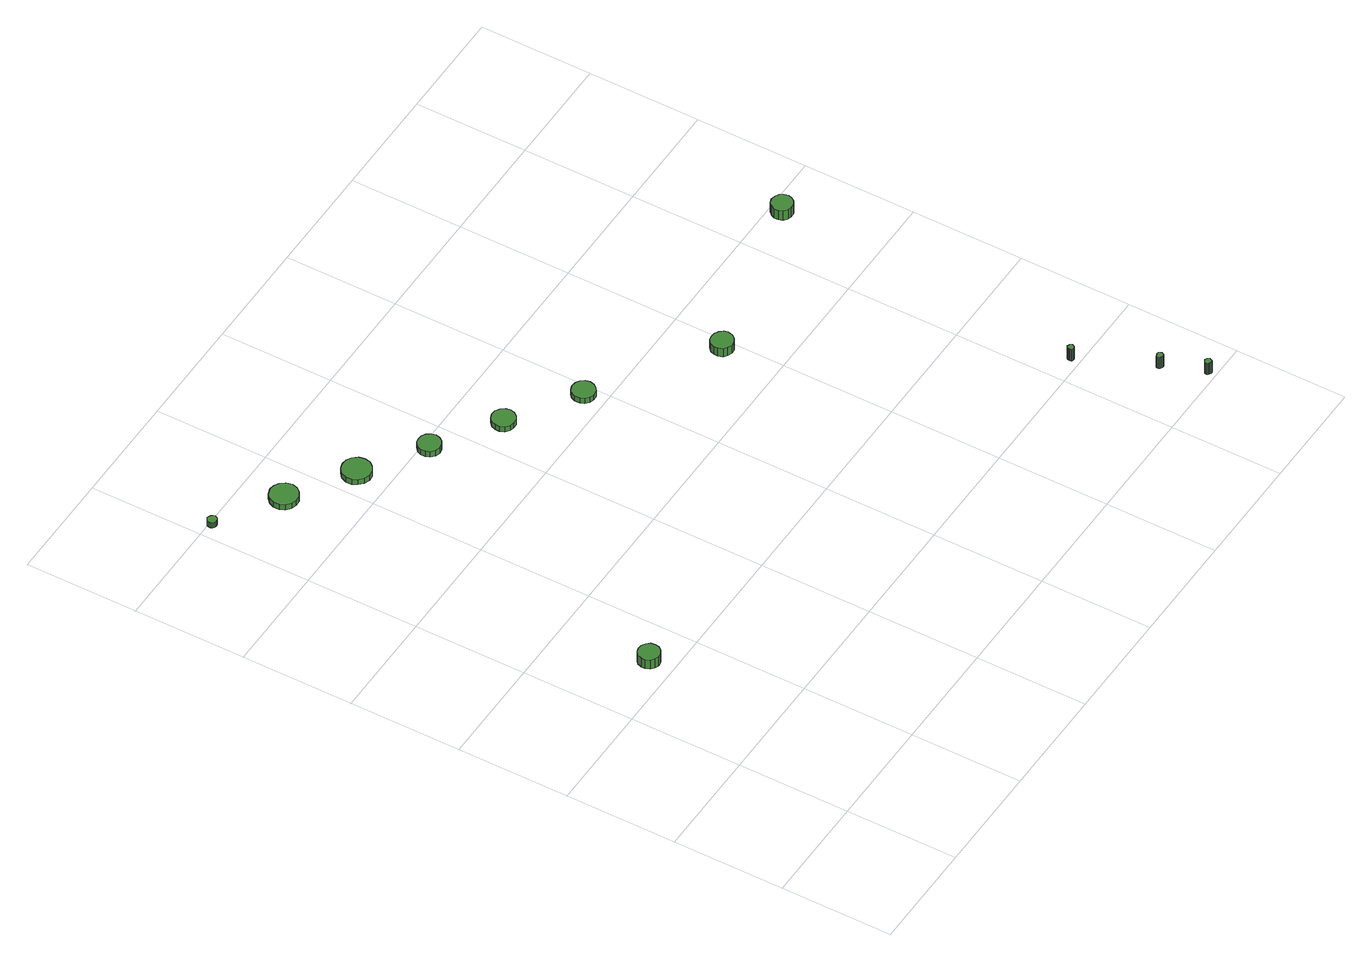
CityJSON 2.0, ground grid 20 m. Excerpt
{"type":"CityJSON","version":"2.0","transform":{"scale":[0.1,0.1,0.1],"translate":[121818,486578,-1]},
"CityObjects":{
"tree1":{"type":"SolitaryVegetationObject","attributes":{"function":"something"}},
"tree2":{"type":"SolitaryVegetationObject","attributes":{"function":"something"},"geometry":[{"type":"MultiSurface","lod":"1","boundaries":[[[0,1,2,3,4,5,6,7,8,9,10,11,12,13,14]],[[15,16,17,18,19,20,21,22,23,24,25,26,27,28,29]],[[0,29,28,1]],[[1,28,27,2]],[[2,27,26,3]],[[3,26,25,4]],[[4,25,24,5]],[[5,24,23,6]],[[6,23,22,7]],[[7,22,21,8]],[[8,21,20,9]],[[9,20,19,10]],[[10,19,18,11]],[[11,18,17,12]],[[12,17,16,13]],[[13,16,15,14]],[[14,15,29,0]]]}]},
"tree3":{"type":"SolitaryVegetationObject","attributes":{"function":"something"},"geometry":[{"type":"MultiSurface","lod":"1","boundaries":[[[30,31,32,33,34,35,36,37,38,39,40,41,42,43,44]],[[45,46,47,48,49,50,51,52,53,54,55,56,57,58,59]],[[30,59,58,31]],[[31,58,57,32]],[[32,57,56,33]],[[33,56,55,34]],[[34,55,54,35]],[[35,54,53,36]],[[36,53,52,37]],[[37,52,51,38]],[[38,51,50,39]],[[39,50,49,40]],[[40,49,48,41]],[[41,48,47,42]],[[42,47,46,43]],[[43,46,45,44]],[[44,45,59,30]]]}]},
"tree4":{"type":"SolitaryVegetationObject","attributes":{"function":"something"},"geometry":[{"type":"MultiSurface","lod":"1","boundaries":[[[60,61,62,63,64,65,66,67,68,69,70,71,72,73,74]],[[75,76,77,78,79,80,81,82,83,84,85,86,87,88,89]],[[60,89,88,61]],[[61,88,87,62]],[[62,87,86,63]],[[63,86,85,64]],[[64,85,84,65]],[[65,84,83,66]],[[66,83,82,67]],[[67,82,81,68]],[[68,81,80,69]],[[69,80,79,70]],[[70,79,78,71]],[[71,78,77,72]],[[72,77,76,73]],[[73,76,75,74]],[[74,75,89,60]]]}]},
"tree5":{"type":"SolitaryVegetationObject","attributes":{"function":"something"},"geometry":[{"type":"MultiSurface","lod":"1","boundaries":[[[90,91,92,93,94,95,96,97,98,99,100,101,102,103,104]],[[105,106,107,108,109,110,111,112,113,114,115,116,117,118,119]],[[90,119,118,91]],[[91,118,117,92]],[[92,117,116,93]],[[93,116,115,94]],[[94,115,114,95]],[[95,114,113,96]],[[96,113,112,97]],[[97,112,111,98]],[[98,111,110,99]],[[99,110,109,100]],[[100,109,108,101]],[[101,108,107,102]],[[102,107,106,103]],[[103,106,105,104]],[[104,105,119,90]]]}]},
"tree6":{"type":"SolitaryVegetationObject","attributes":{"function":"something"},"geometry":[{"type":"MultiSurface","lod":"1","boundaries":[[[120,121,122,123,124,125,126,127,128,129,130,131,132,133,134]],[[135,136,137,138,139,140,141,142,143,144,145,146,147,148,149]],[[120,149,148,121]],[[121,148,147,122]],[[122,147,146,123]],[[123,146,145,124]],[[124,145,144,125]],[[125,144,143,126]],[[126,143,142,127]],[[127,142,141,128]],[[128,141,140,129]],[[129,140,139,130]],[[130,139,138,131]],[[131,138,137,132]],[[132,137,136,133]],[[133,136,135,134]],[[134,135,149,120]]]}]},
"tree7":{"type":"SolitaryVegetationObject","attributes":{"function":"something"},"geometry":[{"type":"MultiSurface","lod":"1","boundaries":[[[150,151,152,153,154,155,156,157,158,159,160,161,162,163,164]],[[165,166,167,168,169,170,171,172,173,174,175,176,177,178,179]],[[150,179,178,151]],[[151,178,177,152]],[[152,177,176,153]],[[153,176,175,154]],[[154,175,174,155]],[[155,174,173,156]],[[156,173,172,157]],[[157,172,171,158]],[[158,171,170,159]],[[159,170,169,160]],[[160,169,168,161]],[[161,168,167,162]],[[162,167,166,163]],[[163,166,165,164]],[[164,165,179,150]]]}]},
"tree8":{"type":"SolitaryVegetationObject","attributes":{"function":"something"},"geometry":[{"type":"MultiSurface","lod":"1","boundaries":[[[180,181,182,183,184,185,186,187,188,189,190,191,192,193,194]],[[195,196,197,198,199,200,201,202,203,204,205,206,207,208,209]],[[180,209,208,181]],[[181,208,207,182]],[[182,207,206,183]],[[183,206,205,184]],[[184,205,204,185]],[[185,204,203,186]],[[186,203,202,187]],[[187,202,201,188]],[[188,201,200,189]],[[189,200,199,190]],[[190,199,198,191]],[[191,198,197,192]],[[192,197,196,193]],[[193,196,195,194]],[[194,195,209,180]]]}]},
"tree9":{"type":"SolitaryVegetationObject","attributes":{"function":"something"},"geometry":[{"type":"MultiSurface","lod":"1","boundaries":[[[210,211,212,213,214,215,216,217,218,219,220,221,222,223,224]],[[225,226,227,228,229,230,231,232,233,234,235,236,237,238,239]],[[210,239,238,211]],[[211,238,237,212]],[[212,237,236,213]],[[213,236,235,214]],[[214,235,234,215]],[[215,234,233,216]],[[216,233,232,217]],[[217,232,231,218]],[[218,231,230,219]],[[219,230,229,220]],[[220,229,228,221]],[[221,228,227,222]],[[222,227,226,223]],[[223,226,225,224]],[[224,225,239,210]]]}]},
"tree10":{"type":"SolitaryVegetationObject","attributes":{"function":"something"},"geometry":[{"type":"MultiSurface","lod":"1","boundaries":[[[240,241,242,243,244,245,246,247,248,249,250,251,252,253,254]],[[255,256,257,258,259,260,261,262,263,264,265,266,267,268,269]],[[240,269,268,241]],[[241,268,267,242]],[[242,267,266,243]],[[243,266,265,244]],[[244,265,264,245]],[[245,264,263,246]],[[246,263,262,247]],[[247,262,261,248]],[[248,261,260,249]],[[249,260,259,250]],[[250,259,258,251]],[[251,258,257,252]],[[252,257,256,253]],[[253,256,255,254]],[[254,255,269,240]]]}]},
"tree11":{"type":"SolitaryVegetationObject","attributes":{"function":"something"},"geometry":[{"type":"MultiSurface","lod":"1","boundaries":[[[270,271,272,273,274,275,276,277,278,279,280,281,282,283,284]],[[285,286,287,288,289,290,291,292,293,294,295,296,297,298,299]],[[270,299,298,271]],[[271,298,297,272]],[[272,297,296,273]],[[273,296,295,274]],[[274,295,294,275]],[[275,294,293,276]],[[276,293,292,277]],[[277,292,291,278]],[[278,291,290,279]],[[279,290,289,280]],[[280,289,288,281]],[[281,288,287,282]],[[282,287,286,283]],[[283,286,285,284]],[[284,285,299,270]]]}]},
"tree12":{"type":"SolitaryVegetationObject","attributes":{"function":"something"},"geometry":[{"type":"MultiSurface","lod":"1","boundaries":[[[300,301,302,303,304,305,306,307,308,309,310,311,312,313,314]],[[315,316,317,318,319,320,321,322,323,324,325,326,327,328,329]],[[300,329,328,301]],[[301,328,327,302]],[[302,327,326,303]],[[303,326,325,304]],[[304,325,324,305]],[[305,324,323,306]],[[306,323,322,307]],[[307,322,321,308]],[[308,321,320,309]],[[309,320,319,310]],[[310,319,318,311]],[[311,318,317,312]],[[312,317,316,313]],[[313,316,315,314]],[[314,315,329,300]]]}]},
"tree13":{"type":"SolitaryVegetationObject","attributes":{"function":"something"},"geometry":[{"type":"MultiSurface","lod":"1","boundaries":[[[330,331,332,333,334,335,336,337,338,339,340,341,342,343,344]],[[345,346,347,348,349,350,351,352,353,354,355,356,357,358,359]],[[330,359,358,331]],[[331,358,357,332]],[[332,357,356,333]],[[333,356,355,334]],[[334,355,354,335]],[[335,354,353,336]],[[336,353,352,337]],[[337,352,351,338]],[[338,351,350,339]],[[339,350,349,340]],[[340,349,348,341]],[[341,348,347,342]],[[342,347,346,343]],[[343,346,345,344]],[[344,345,359,330]]]}]}
},
"vertices":[
[143,442,28],[142,450,28],[137,456,28],[130,460,28],[122,461,28],[115,459,28],[109,454,28],[106,446,28],[106,438,28],[109,431,28],[115,426,28],[122,423,28],[130,424,28],[137,428,28],[142,435,28],[142,435,8],[137,428,8],[130,424,8],[122,423,8],[115,426,8],[109,431,8],[106,438,8],[106,446,8],[109,454,8],[115,459,8],[122,461,8],[130,460,8],[137,456,8],[142,450,8],[143,442,8],
[36,1194,19],[35,1198,19],[33,1200,19],[30,1202,19],[26,1203,19],[23,1201,19],[20,1199,19],[19,1196,19],[19,1192,19],[20,1189,19],[23,1187,19],[26,1186,19],[30,1186,19],[33,1188,19],[35,1191,19],[35,1191,8],[33,1188,8],[30,1186,8],[26,1186,8],[23,1187,8],[20,1189,8],[19,1192,8],[19,1196,8],[20,1199,8],[23,1201,8],[26,1203,8],[30,1202,8],[33,1200,8],[35,1198,8],[36,1194,8],
[160,1125,19],[157,1136,19],[151,1144,19],[142,1149,19],[132,1150,19],[122,1147,19],[114,1140,19],[110,1131,19],[110,1120,19],[114,1111,19],[122,1104,19],[132,1101,19],[142,1102,19],[151,1107,19],[157,1115,19],[157,1115,8],[151,1107,8],[142,1102,8],[132,1101,8],[122,1104,8],[114,1111,8],[110,1120,8],[110,1131,8],[114,1140,8],[122,1147,8],[132,1150,8],[142,1149,8],[151,1144,8],[157,1136,8],[160,1125,8],
[268,1056,19],[266,1066,19],[259,1075,19],[250,1080,19],[240,1081,19],[230,1078,19],[222,1071,19],[217,1061,19],[217,1050,19],[222,1041,19],[230,1034,19],[240,1030,19],[250,1031,19],[259,1037,19],[266,1045,19],[266,1045,8],[259,1037,8],[250,1031,8],[240,1030,8],[230,1034,8],[222,1041,8],[217,1050,8],[217,1061,8],[222,1071,8],[230,1078,8],[240,1081,8],[250,1080,8],[259,1075,8],[266,1066,8],[268,1056,8],
[371,986,20],[369,994,20],[364,1001,20],[357,1005,20],[349,1006,20],[341,1004,20],[334,998,20],[331,990,20],[331,982,20],[334,974,20],[341,968,20],[349,966,20],[357,967,20],[364,971,20],[369,978,20],[369,978,8],[364,971,8],[357,967,8],[349,966,8],[341,968,8],[334,974,8],[331,982,8],[331,990,8],[334,998,8],[341,1004,8],[349,1006,8],[357,1005,8],[364,1001,8],[369,994,8],[371,986,8],
[481,914,19],[479,922,19],[474,929,19],[466,934,19],[458,935,19],[450,932,19],[443,926,19],[440,918,19],[440,910,19],[443,902,19],[450,896,19],[458,894,19],[466,894,19],[474,899,19],[479,906,19],[479,906,8],[474,899,8],[466,894,8],[458,894,8],[450,896,8],[443,902,8],[440,910,8],[440,918,8],[443,926,8],[450,932,8],[458,935,8],[466,934,8],[474,929,8],[479,922,8],[481,914,8],
[600,838,19],[598,846,19],[593,853,19],[586,857,19],[577,858,19],[569,855,19],[563,850,19],[560,842,19],[560,833,19],[563,826,19],[569,820,19],[577,817,19],[586,818,19],[593,823,19],[598,829,19],[598,829,8],[593,823,8],[586,818,8],[577,817,8],[569,820,8],[563,826,8],[560,833,8],[560,842,8],[563,850,8],[569,855,8],[577,858,8],[586,857,8],[593,853,8],[598,846,8],[600,838,8],
[802,703,26],[800,711,26],[795,717,26],[788,721,26],[780,722,26],[772,720,26],[766,714,26],[763,707,26],[763,699,26],[766,691,26],[772,686,26],[780,683,26],[788,684,26],[795,688,26],[800,695,26],[800,695,8],[795,688,8],[788,684,8],[780,683,8],[772,686,8],[766,691,8],[763,699,8],[763,707,8],[766,714,8],[772,720,8],[780,722,8],[788,721,8],[795,717,8],[800,711,8],[802,703,8],
[1055,217,32],[1054,219,32],[1053,221,32],[1051,222,32],[1049,223,32],[1046,222,32],[1045,220,32],[1044,218,32],[1044,216,32],[1045,214,32],[1046,212,32],[1049,211,32],[1051,212,32],[1053,213,32],[1054,215,32],[1054,215,6],[1053,213,6],[1051,212,6],[1049,211,6],[1046,212,6],[1045,214,6],[1044,216,6],[1044,218,6],[1045,220,6],[1046,222,6],[1049,223,6],[1051,222,6],[1053,221,6],[1054,219,6],[1055,217,6],
[1115,87,30],[1114,90,30],[1113,92,30],[1111,93,30],[1108,93,30],[1106,92,30],[1104,91,30],[1103,89,30],[1103,86,30],[1104,84,30],[1106,83,30],[1108,82,30],[1111,82,30],[1113,83,30],[1114,85,30],[1114,85,5],[1113,83,5],[1111,82,5],[1108,82,5],[1106,83,5],[1104,84,5],[1103,86,5],[1103,89,5],[1104,91,5],[1106,92,5],[1108,93,5],[1111,93,5],[1113,92,5],[1114,90,5],[1115,87,5],
[1143,15,30],[1142,17,30],[1141,19,30],[1139,20,30],[1137,21,30],[1134,20,30],[1132,18,30],[1131,16,30],[1131,14,30],[1132,12,30],[1134,10,30],[1137,9,30],[1139,9,30],[1141,11,30],[1142,13,30],[1142,13,5],[1141,11,5],[1139,9,5],[1137,9,5],[1134,10,5],[1132,12,5],[1131,14,5],[1131,16,5],[1132,18,5],[1134,20,5],[1137,21,5],[1139,20,5],[1141,19,5],[1142,17,5],[1143,15,5],
[1110,777,29],[1108,785,29],[1104,791,29],[1097,795,29],[1089,796,29],[1082,794,29],[1076,788,29],[1073,781,29],[1073,774,29],[1076,766,29],[1082,761,29],[1089,759,29],[1097,760,29],[1104,764,29],[1108,770,29],[1108,770,8],[1104,764,8],[1097,760,8],[1089,759,8],[1082,761,8],[1076,766,8],[1073,774,8],[1073,781,8],[1076,788,8],[1082,794,8],[1089,796,8],[1097,795,8],[1104,791,8],[1108,785,8],[1110,777,8]
]}
